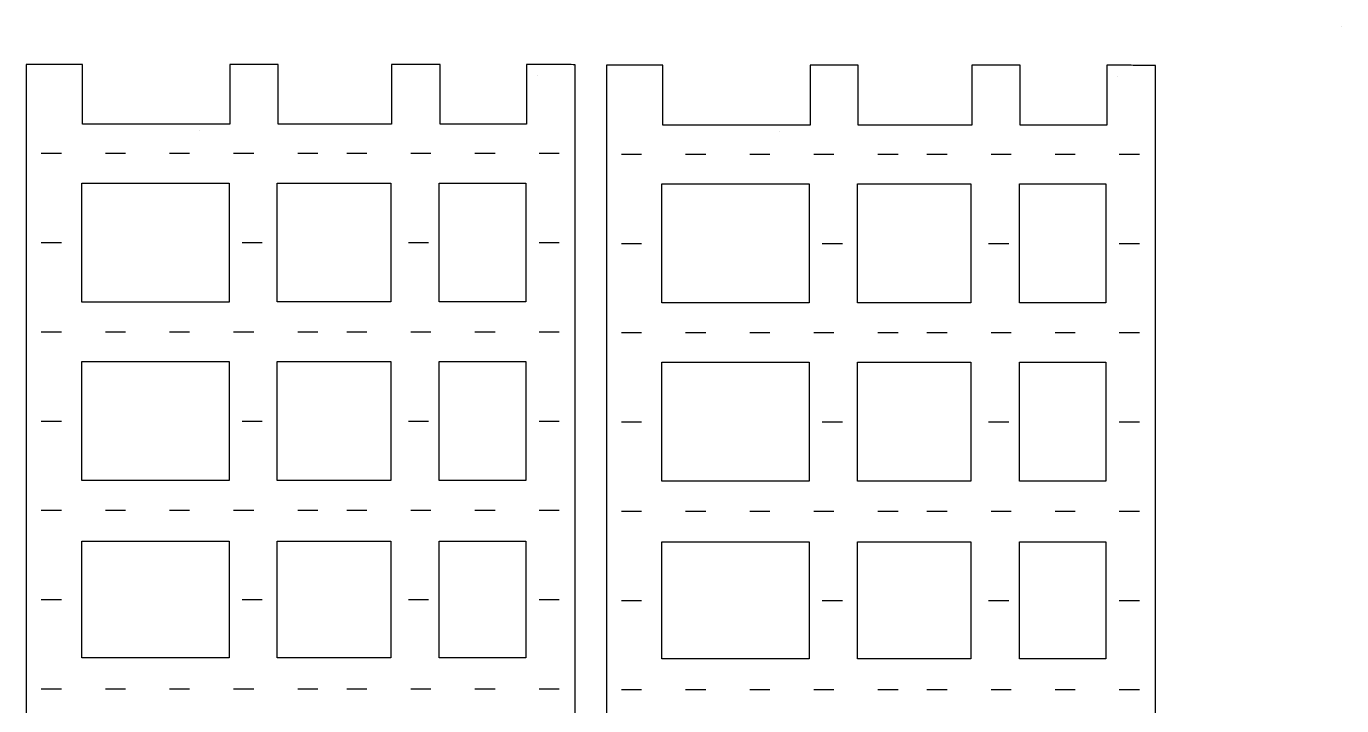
# Model space of a CAD drawing. Extents: x 10 to 290, y 32 to 325.
# Drawn here: x 10.2 to 289.6, y 180.8 to 325.1 of the extents above; entities that cross this region are included whole.
import ezdxf

# ---------------------------------------------------------------- set-up
doc = ezdxf.new("R2010")
doc.units = 0
doc.layers.get('0').update_dxf_attribs({"linetype": 'CONTINUOUS'})

msp = doc.modelspace()

# ---------------------------------------------------------------- linework, layer by layer
at = {"color": 7}
for points in [[(289.56, 325.12), (289.56, 325.12)], [(118.710569, 314.624889), (118.710569, 314.624889)], [(241.918067, 314.4485), (241.918067, 314.4485)], [(47.062531, 302.940833), (47.062531, 302.940833), (47.062531, 302.940833)], [(170.270029, 302.764444), (170.270029, 302.764444), (170.270029, 302.764444)]]:
    msp.add_lwpolyline(points, dxfattribs=at)
at = {"color": 1}
for points in [[(17.676509, 298.06646), (13.39898, 298.06646)], [(31.296469, 298.06646), (27.018911, 298.06646)], [(44.910304, 298.06646), (40.635767, 298.06646)], [(58.533171, 298.06646), (54.258633, 298.06646)], [(72.150111, 298.06646), (67.869647, 298.06646)], [(82.544356, 298.06646), (78.266713, 298.06646)], [(96.164118, 298.06646), (91.886758, 298.06646)], [(109.778236, 298.06646), (105.502287, 298.06646)], [(123.401102, 298.06646), (119.126564, 298.06646)], [(140.884204, 297.890071), (136.606562, 297.890071)], [(154.503967, 297.890071), (150.226607, 297.890071)], [(168.118084, 297.890071), (163.843547, 297.890071)], [(181.740951, 297.890071), (177.466413, 297.890071)], [(195.357891, 297.890071), (191.077144, 297.890071)], [(205.751853, 297.890071), (201.474493, 297.890071)], [(219.371898, 297.890071), (215.094256, 297.890071)], [(232.985733, 297.890071), (228.710067, 297.890071)], [(246.6086, 297.890071), (242.334344, 297.890071)], [(17.676509, 279.104231), (13.39898, 279.104231)], [(60.311171, 279.104231), (56.036633, 279.104231)], [(95.656118, 279.104231), (91.378758, 279.104231)], [(123.401102, 279.104231), (119.126564, 279.104231)], [(140.884204, 278.927842), (136.606562, 278.927842)], [(183.518951, 278.927842), (179.244413, 278.927842)], [(218.863898, 278.927842), (214.586256, 278.927842)], [(246.6086, 278.927842), (242.334344, 278.927842)], [(17.676509, 260.142284), (13.39898, 260.142284)], [(31.296469, 260.142284), (27.018911, 260.142284)], [(44.916231, 260.142284), (40.635767, 260.142284)], [(58.533171, 260.142284), (54.258633, 260.142284)], [(72.144184, 260.1468), (67.866542, 260.1468)], [(82.544356, 260.142284), (78.266713, 260.142284)], [(96.164118, 260.142284), (91.883653, 260.142284)], [(109.784162, 260.142284), (105.503698, 260.142284)], [(123.401102, 260.142284), (119.126564, 260.142284)], [(140.884204, 259.965896), (136.606562, 259.965896)], [(154.503967, 259.965896), (150.226607, 259.965896)], [(168.124011, 259.965896), (163.843547, 259.965896)], [(181.740951, 259.965896), (177.466413, 259.965896)], [(195.351682, 259.970411), (191.074322, 259.970411)], [(205.751853, 259.965896), (201.474493, 259.965896)], [(219.371898, 259.965896), (215.091433, 259.965896)], [(232.991942, 259.965896), (228.711196, 259.965896)], [(246.6086, 259.965896), (242.334344, 259.965896)], [(17.676509, 241.189369), (13.39898, 241.189369)], [(60.311171, 241.189369), (56.036633, 241.189369)], [(95.653296, 241.189369), (91.378758, 241.189369)], [(123.401102, 241.189369), (119.126564, 241.189369)], [(140.884204, 241.01298), (136.606562, 241.01298)], [(183.518951, 241.01298), (179.244413, 241.01298)], [(218.860793, 241.01298), (214.586256, 241.01298)], [(246.6086, 241.01298), (242.334344, 241.01298)], [(17.676509, 222.22714), (13.39898, 222.22714)], [(31.296469, 222.22714), (27.015892, 222.22714)], [(44.916231, 222.22714), (40.635767, 222.22714)], [(58.533171, 222.22714), (54.258633, 222.22714)], [(72.150111, 222.22714), (67.869647, 222.22714)], [(82.544356, 222.22714), (78.266713, 222.22714)], [(96.164118, 222.22714), (91.883653, 222.22714)], [(109.784162, 222.22714), (105.503698, 222.22714)], [(123.401102, 222.22714), (119.126564, 222.22714)], [(140.884204, 222.050751), (136.606562, 222.050751)], [(154.503967, 222.050751), (150.223502, 222.050751)], [(168.124011, 222.050751), (163.843547, 222.050751)], [(181.740951, 222.050751), (177.466413, 222.050751)], [(195.357891, 222.050751), (191.077144, 222.050751)], [(205.751853, 222.050751), (201.474493, 222.050751)], [(219.371898, 222.050751), (215.091433, 222.050751)], [(232.991942, 222.050751), (228.711196, 222.050751)], [(246.6086, 222.050751), (242.334344, 222.050751)], [(17.676509, 203.264911), (13.39898, 203.264911)], [(60.311171, 203.264911), (56.036633, 203.264911)], [(95.656118, 203.264911), (91.378758, 203.264911)], [(123.401102, 203.264911), (119.126564, 203.264911)], [(140.884204, 203.088522), (136.606562, 203.088522)], [(183.518951, 203.088522), (179.244413, 203.088522)], [(218.863898, 203.088522), (214.586256, 203.088522)], [(246.6086, 203.088522), (242.334344, 203.088522)], [(17.676509, 184.298167), (13.39898, 184.298167)], [(31.296469, 184.298167), (27.018911, 184.298167)], [(44.910304, 184.298167), (40.635767, 184.298167)], [(58.533171, 184.298167), (54.258633, 184.298167)], [(72.150111, 184.298167), (67.869647, 184.298167)], [(82.544356, 184.298167), (78.266713, 184.298167)], [(96.164118, 184.298167), (91.883653, 184.298167)], [(109.778236, 184.298167), (105.503698, 184.298167)], [(123.401102, 184.298167), (119.126564, 184.298167)], [(140.884204, 184.121778), (136.606562, 184.121778)], [(154.503967, 184.121778), (150.226607, 184.121778)], [(168.118084, 184.121778), (163.843547, 184.121778)], [(181.740951, 184.121778), (177.466413, 184.121778)], [(195.357891, 184.121778), (191.077144, 184.121778)], [(205.751853, 184.121778), (201.474493, 184.121778)], [(219.371898, 184.121778), (215.091433, 184.121778)], [(232.985733, 184.121778), (228.711196, 184.121778)], [(246.6086, 184.121778), (242.334344, 184.121778)]]:
    msp.add_lwpolyline(points, dxfattribs=at)
at = {"color": 7}
for points, knots in [([(22.174652, 317.036111), (20.847323, 317.036111), (18.192665, 317.036111), (14.210679, 317.036111), (11.556022, 317.036111), (10.228693, 317.036111)], [0, 0, 0, 0, 3.981986, 7.963972, 11.945959, 11.945959, 11.945959, 11.945959]), ([(10.228693, 317.036111), (10.228693, 285.420144), (10.228693, 222.1882), (10.228693, 127.340244), (10.228693, 64.108256), (10.228693, 32.492244)], [0, 0, 0, 0, 94.847903, 189.695832, 284.543867, 284.543867, 284.543867, 284.543867]), ([(22.174652, 304.295076), (22.174652, 305.710793), (22.174652, 308.542207), (22.174652, 312.789219), (22.174652, 315.620513), (22.174652, 317.036111)], [0, 0, 0, 0, 4.247152, 8.494241, 12.741035, 12.741035, 12.741035, 12.741035]), ([(63.6905, 317.036365), (62.553862, 317.036365), (60.280817, 317.036365), (56.871196, 317.036365), (54.598213, 317.036365), (53.461638, 317.036365)], [0, 0, 0, 0, 3.409913, 6.819137, 10.228862, 10.228862, 10.228862, 10.228862]), ([(53.461638, 317.036365), (53.461638, 315.620666), (53.461638, 312.789269), (53.461638, 308.542173), (53.461638, 305.710776), (53.461638, 304.295076)], [0, 0, 0, 0, 4.247098, 8.494191, 12.741289, 12.741289, 12.741289, 12.741289]), ([(63.6905, 304.293778), (63.6905, 305.70992), (63.6905, 308.541834), (63.6905, 312.789363), (63.6905, 315.62075), (63.6905, 317.036365)], [0, 0, 0, 0, 4.248426, 8.495742, 12.742587, 12.742587, 12.742587, 12.742587]), ([(98.094236, 317.036365), (96.949452, 317.036365), (94.659905, 317.036365), (91.225637, 317.036365), (88.936152, 317.036365), (87.791431, 317.036365)], [0, 0, 0, 0, 3.434352, 6.868641, 10.302804, 10.302804, 10.302804, 10.302804]), ([(87.791431, 317.036365), (87.791431, 315.620666), (87.791431, 312.789269), (87.791431, 308.542173), (87.791431, 305.710776), (87.791431, 304.295076)], [0, 0, 0, 0, 4.247098, 8.494191, 12.741289, 12.741289, 12.741289, 12.741289]), ([(98.094236, 304.295076), (98.094236, 305.710776), (98.094236, 308.542173), (98.094236, 312.789269), (98.094236, 315.620666), (98.094236, 317.036365)], [0, 0, 0, 0, 4.247098, 8.494191, 12.741289, 12.741289, 12.741289, 12.741289]), ([(116.451098, 317.028153), (116.450931, 315.613481), (116.450596, 312.783944), (116.449342, 308.539153), (116.450512, 305.709033), (116.451098, 304.293778)], [0, 0, 0, 0, 4.244014, 8.488611, 12.734375, 12.734375, 12.734375, 12.734375]), ([(126.801598, 316.962028), (125.65154, 316.970899), (123.351422, 316.98864), (119.901326, 317.02335), (117.601163, 317.026552), (116.451098, 317.028153)], [0, 0, 0, 0, 3.45028, 6.900563, 10.350744, 10.350744, 10.350744, 10.350744]), ([(126.801598, 37.154556), (126.801598, 68.244169), (126.801598, 130.4236), (126.801598, 223.692758), (126.801598, 285.872302), (126.801598, 316.962028)], [0, 0, 0, 0, 93.26884, 186.538294, 279.807472, 279.807472, 279.807472, 279.807472]), ([(145.382262, 316.859722), (144.054947, 316.859722), (141.400295, 316.859722), (137.418327, 316.859722), (134.763676, 316.859722), (133.43636, 316.859722)], [0, 0, 0, 0, 3.981947, 7.963956, 11.945902, 11.945902, 11.945902, 11.945902]), ([(133.43636, 316.859722), (133.43636, 285.243772), (133.43636, 222.011968), (133.43636, 127.164482), (133.43636, 63.932947), (133.43636, 32.317267)], [0, 0, 0, 0, 94.847851, 189.695414, 284.542456, 284.542456, 284.542456, 284.542456]), ([(145.382262, 304.118687), (145.382262, 305.534405), (145.382262, 308.365818), (145.382262, 312.61283), (145.382262, 315.444124), (145.382262, 316.859722)], [0, 0, 0, 0, 4.247152, 8.494241, 12.741035, 12.741035, 12.741035, 12.741035]), ([(186.897998, 316.859976), (185.761423, 316.859976), (183.48844, 316.859976), (180.078819, 316.859976), (177.805773, 316.859976), (176.669136, 316.859976)], [0, 0, 0, 0, 3.409725, 6.818949, 10.228862, 10.228862, 10.228862, 10.228862]), ([(176.669136, 316.859976), (176.669136, 315.444277), (176.669136, 312.61288), (176.669136, 308.365784), (176.669136, 305.534387), (176.669136, 304.118687)], [0, 0, 0, 0, 4.247098, 8.494191, 12.741289, 12.741289, 12.741289, 12.741289]), ([(186.897998, 304.117389), (186.897998, 305.533531), (186.897998, 308.365445), (186.897998, 312.612974), (186.897998, 315.444361), (186.897998, 316.859976)], [0, 0, 0, 0, 4.248426, 8.495742, 12.742587, 12.742587, 12.742587, 12.742587]), ([(221.301733, 316.859976), (220.157012, 316.859976), (217.867528, 316.859976), (214.43326, 316.859976), (212.143713, 316.859976), (210.998929, 316.859976)], [0, 0, 0, 0, 3.434164, 6.868453, 10.302804, 10.302804, 10.302804, 10.302804]), ([(210.998929, 316.859976), (210.998929, 315.444277), (210.998929, 312.61288), (210.998929, 308.365784), (210.998929, 305.534387), (210.998929, 304.118687)], [0, 0, 0, 0, 4.247098, 8.494191, 12.741289, 12.741289, 12.741289, 12.741289]), ([(221.301733, 304.118687), (221.301733, 305.534387), (221.301733, 308.365784), (221.301733, 312.61288), (221.301733, 315.444277), (221.301733, 316.859976)], [0, 0, 0, 0, 4.247098, 8.494191, 12.741289, 12.741289, 12.741289, 12.741289]), ([(239.658596, 316.851764), (239.658445, 315.437092), (239.658144, 312.607555), (239.657015, 308.362764), (239.658069, 305.532644), (239.658596, 304.117389)], [0, 0, 0, 0, 4.244014, 8.488611, 12.734375, 12.734375, 12.734375, 12.734375]), ([(250.009096, 316.785639), (248.859037, 316.79451), (246.55892, 316.812251), (243.108824, 316.846961), (240.80866, 316.850163), (239.658596, 316.851764)], [0, 0, 0, 0, 3.45028, 6.900563, 10.350744, 10.350744, 10.350744, 10.350744]), ([(250.009096, 36.979578), (250.009096, 68.06886), (250.009096, 130.247838), (250.009096, 223.516526), (250.009096, 285.69593), (250.009096, 316.785639)], [0, 0, 0, 0, 93.267847, 186.536935, 279.806061, 279.806061, 279.806061, 279.806061]), ([(53.461638, 304.295076), (49.985631, 304.295076), (43.033232, 304.295076), (32.604236, 304.295076), (25.651248, 304.295076), (22.174652, 304.295076)], [0, 0, 0, 0, 10.428021, 20.857196, 31.286986, 31.286986, 31.286986, 31.286986]), ([(87.791431, 304.295076), (85.113585, 304.294727), (79.757725, 304.294028), (71.724081, 304.293788), (66.368284, 304.293781), (63.6905, 304.293778)], [0, 0, 0, 0, 8.033539, 16.06758, 24.100931, 24.100931, 24.100931, 24.100931]), ([(116.451098, 304.293778), (114.411161, 304.293858), (110.331517, 304.294018), (104.212562, 304.294836), (100.133545, 304.294996), (98.094236, 304.295076)], [0, 0, 0, 0, 6.119811, 12.238933, 18.356862, 18.356862, 18.356862, 18.356862]), ([(176.669136, 304.118687), (173.193172, 304.118687), (166.240805, 304.118687), (155.811847, 304.118687), (148.858853, 304.118687), (145.382262, 304.118687)], [0, 0, 0, 0, 10.427892, 20.8571, 31.286873, 31.286873, 31.286873, 31.286873]), ([(210.998929, 304.118687), (208.321145, 304.118338), (202.965348, 304.117639), (194.931704, 304.117399), (189.575844, 304.117392), (186.897998, 304.117389)], [0, 0, 0, 0, 8.033351, 16.067392, 24.100931, 24.100931, 24.100931, 24.100931]), ([(239.658596, 304.117389), (237.6187, 304.117469), (233.539077, 304.117629), (227.420123, 304.118447), (223.341064, 304.118607), (221.301733, 304.118687)], [0, 0, 0, 0, 6.119686, 12.23887, 18.356862, 18.356862, 18.356862, 18.356862]), ([(21.993408, 266.543084), (21.993408, 269.351223), (21.993408, 274.967669), (21.993408, 283.392755), (21.993408, 289.009702), (21.993408, 291.818342)], [0, 0, 0, 0, 8.424417, 16.849336, 25.275258, 25.275258, 25.275258, 25.275258]), ([(21.993408, 291.818342), (25.46976, 291.818342), (32.422523, 291.818342), (42.851914, 291.818342), (49.804952, 291.818342), (53.28158, 291.818342)], [0, 0, 0, 0, 10.429056, 20.858288, 31.288172, 31.288172, 31.288172, 31.288172]), ([(53.28158, 291.818624), (53.281053, 289.010294), (53.28, 283.393444), (53.281128, 274.968264), (53.281429, 269.351415), (53.28158, 266.543084)], [0, 0, 0, 0, 8.424992, 16.850548, 25.27554, 25.27554, 25.27554, 25.27554]), ([(63.515804, 266.550987), (63.515804, 269.359317), (63.515804, 274.976167), (63.515804, 283.401347), (63.515804, 289.018196), (63.515804, 291.826527)], [0, 0, 0, 0, 8.424992, 16.850548, 25.27554, 25.27554, 25.27554, 25.27554]), ([(63.515804, 291.826527), (66.193146, 291.826527), (71.547661, 291.826527), (79.579517, 291.826527), (84.934032, 291.826527), (87.611373, 291.826527)], [0, 0, 0, 0, 8.032024, 16.063545, 24.095569, 24.095569, 24.095569, 24.095569]), ([(87.611373, 291.826527), (87.611223, 289.018196), (87.610922, 283.401347), (87.609793, 274.976167), (87.610847, 269.359317), (87.611373, 266.550987)], [0, 0, 0, 0, 8.424992, 16.850548, 25.27554, 25.27554, 25.27554, 25.27554]), ([(97.91954, 266.550987), (97.91954, 269.359317), (97.91954, 274.976167), (97.91954, 283.401347), (97.91954, 289.018196), (97.91954, 291.826527)], [0, 0, 0, 0, 8.424992, 16.850548, 25.27554, 25.27554, 25.27554, 25.27554]), ([(97.91954, 291.826527), (99.959226, 291.826527), (104.038431, 291.826527), (110.157385, 291.826527), (114.236653, 291.826527), (116.276402, 291.826527)], [0, 0, 0, 0, 6.119059, 12.237615, 18.356862, 18.356862, 18.356862, 18.356862]), ([(116.276402, 291.826527), (116.276402, 289.018196), (116.276402, 283.401347), (116.276402, 274.976167), (116.276402, 269.359317), (116.276402, 266.550987)], [0, 0, 0, 0, 8.424992, 16.850548, 25.27554, 25.27554, 25.27554, 25.27554]), ([(145.201076, 266.366696), (145.201076, 269.174835), (145.201076, 274.79128), (145.201076, 283.216366), (145.201076, 288.833313), (145.201076, 291.641953)], [0, 0, 0, 0, 8.424417, 16.849336, 25.275258, 25.275258, 25.275258, 25.275258]), ([(145.201076, 291.641953), (148.677412, 291.641953), (155.63019, 291.641953), (166.059618, 291.641953), (173.01271, 291.641953), (176.48936, 291.641953)], [0, 0, 0, 0, 10.42901, 20.858334, 31.288284, 31.288284, 31.288284, 31.288284]), ([(176.48936, 291.642236), (176.488833, 288.833905), (176.48778, 283.217056), (176.488908, 274.791876), (176.489209, 269.175026), (176.48936, 266.366696)], [0, 0, 0, 0, 8.424992, 16.850548, 25.27554, 25.27554, 25.27554, 25.27554]), ([(186.723302, 266.374598), (186.723302, 269.182928), (186.723302, 274.799778), (186.723302, 283.224958), (186.723302, 288.841807), (186.723302, 291.650138)], [0, 0, 0, 0, 8.424992, 16.850548, 25.27554, 25.27554, 25.27554, 25.27554]), ([(186.723302, 291.650138), (189.400689, 291.650138), (194.755253, 291.650138), (202.787203, 291.650138), (208.141767, 291.650138), (210.819153, 291.650138)], [0, 0, 0, 0, 8.032159, 16.063692, 24.095851, 24.095851, 24.095851, 24.095851]), ([(210.819153, 291.650138), (210.818986, 288.841807), (210.818652, 283.224958), (210.817397, 274.799778), (210.818568, 269.182928), (210.819153, 266.374598)], [0, 0, 0, 0, 8.424992, 16.850548, 25.27554, 25.27554, 25.27554, 25.27554]), ([(221.12732, 266.374598), (221.12732, 269.182928), (221.12732, 274.799778), (221.12732, 283.224958), (221.12732, 288.841807), (221.12732, 291.650138)], [0, 0, 0, 0, 8.424992, 16.850548, 25.27554, 25.27554, 25.27554, 25.27554]), ([(221.12732, 291.650138), (223.167003, 291.650138), (227.24618, 291.650138), (233.36504, 291.650138), (237.444217, 291.650138), (239.4839, 291.650138)], [0, 0, 0, 0, 6.119048, 12.237532, 18.35658, 18.35658, 18.35658, 18.35658]), ([(239.4839, 291.650138), (239.4839, 288.841807), (239.4839, 283.224958), (239.4839, 274.799778), (239.4839, 269.182928), (239.4839, 266.374598)], [0, 0, 0, 0, 8.424992, 16.850548, 25.27554, 25.27554, 25.27554, 25.27554]), ([(53.28158, 266.543084), (49.804952, 266.543084), (42.851914, 266.543084), (32.422523, 266.543084), (25.46976, 266.543084), (21.993408, 266.543084)], [0, 0, 0, 0, 10.429884, 20.859116, 31.288172, 31.288172, 31.288172, 31.288172]), ([(87.611373, 266.550987), (84.934032, 266.550987), (79.579517, 266.550987), (71.547661, 266.550987), (66.193146, 266.550987), (63.515804, 266.550987)], [0, 0, 0, 0, 8.032024, 16.063545, 24.095569, 24.095569, 24.095569, 24.095569]), ([(116.276402, 266.550987), (114.236653, 266.550987), (110.157385, 266.550987), (104.038431, 266.550987), (99.959226, 266.550987), (97.91954, 266.550987)], [0, 0, 0, 0, 6.119247, 12.237804, 18.356862, 18.356862, 18.356862, 18.356862]), ([(176.48936, 266.366696), (173.01271, 266.366696), (166.059618, 266.366696), (155.63019, 266.366696), (148.677412, 266.366696), (145.201076, 266.366696)], [0, 0, 0, 0, 10.429951, 20.859274, 31.288284, 31.288284, 31.288284, 31.288284]), ([(210.819153, 266.374598), (208.141767, 266.374598), (202.787203, 266.374598), (194.755253, 266.374598), (189.400689, 266.374598), (186.723302, 266.374598)], [0, 0, 0, 0, 8.032159, 16.063692, 24.095851, 24.095851, 24.095851, 24.095851]), ([(239.4839, 266.374598), (237.444217, 266.374598), (233.36504, 266.374598), (227.24618, 266.374598), (223.167003, 266.374598), (221.12732, 266.374598)], [0, 0, 0, 0, 6.119048, 12.237532, 18.35658, 18.35658, 18.35658, 18.35658]), ([(21.994735, 228.633584), (21.994185, 231.441727), (21.993084, 237.0582), (21.994263, 245.48338), (21.994578, 251.100418), (21.994735, 253.909124)], [0, 0, 0, 0, 8.424427, 16.849419, 25.27554, 25.27554, 25.27554, 25.27554]), ([(21.994735, 253.909124), (25.470734, 253.909124), (32.423113, 253.909124), (42.852061, 253.909124), (49.80501, 253.909124), (53.28158, 253.909124)], [0, 0, 0, 0, 10.427997, 20.857136, 31.286845, 31.286845, 31.286845, 31.286845]), ([(53.28158, 253.909124), (53.281053, 251.100418), (53.28, 245.48338), (53.281128, 237.0582), (53.281429, 231.441727), (53.28158, 228.633584)], [0, 0, 0, 0, 8.426121, 16.851113, 25.27554, 25.27554, 25.27554, 25.27554]), ([(63.515804, 228.633584), (63.515804, 231.441727), (63.515804, 237.0582), (63.515804, 245.48338), (63.515804, 251.100418), (63.515804, 253.909124)], [0, 0, 0, 0, 8.424427, 16.849419, 25.27554, 25.27554, 25.27554, 25.27554]), ([(63.515804, 253.909124), (66.193146, 253.909124), (71.547661, 253.909124), (79.579517, 253.909124), (84.934032, 253.909124), (87.611373, 253.909124)], [0, 0, 0, 0, 8.032024, 16.063545, 24.095569, 24.095569, 24.095569, 24.095569]), ([(87.611373, 253.909124), (87.611373, 251.100418), (87.611373, 245.48338), (87.611373, 237.0582), (87.611373, 231.441727), (87.611373, 228.633584)], [0, 0, 0, 0, 8.426121, 16.851113, 25.27554, 25.27554, 25.27554, 25.27554]), ([(97.91954, 228.633584), (97.91954, 231.441727), (97.91954, 237.0582), (97.91954, 245.48338), (97.91954, 251.100418), (97.91954, 253.909124)], [0, 0, 0, 0, 8.424427, 16.849419, 25.27554, 25.27554, 25.27554, 25.27554]), ([(97.91954, 253.909124), (99.959226, 253.909124), (104.038431, 253.909124), (110.157385, 253.909124), (114.236653, 253.909124), (116.276402, 253.909124)], [0, 0, 0, 0, 6.119059, 12.237615, 18.356862, 18.356862, 18.356862, 18.356862]), ([(116.276402, 253.909124), (116.276402, 251.100418), (116.276402, 245.48338), (116.276402, 237.0582), (116.276402, 231.441727), (116.276402, 228.633584)], [0, 0, 0, 0, 8.426121, 16.851113, 25.27554, 25.27554, 25.27554, 25.27554]), ([(145.202487, 228.457196), (145.201901, 231.265338), (145.200731, 236.881811), (145.201985, 245.306991), (145.202319, 250.924029), (145.202487, 253.732736)], [0, 0, 0, 0, 8.424428, 16.849419, 25.27554, 25.27554, 25.27554, 25.27554]), ([(145.202487, 253.732736), (148.678451, 253.732736), (155.630817, 253.732736), (166.059775, 253.732736), (173.012769, 253.732736), (176.48936, 253.732736)], [0, 0, 0, 0, 10.427892, 20.8571, 31.286873, 31.286873, 31.286873, 31.286873]), ([(176.48936, 253.732736), (176.488833, 250.924029), (176.48778, 245.306991), (176.488908, 236.881811), (176.489209, 231.265338), (176.48936, 228.457196)], [0, 0, 0, 0, 8.426121, 16.851113, 25.27554, 25.27554, 25.27554, 25.27554]), ([(186.723302, 228.457196), (186.723302, 231.265338), (186.723302, 236.881811), (186.723302, 245.306991), (186.723302, 250.924029), (186.723302, 253.732736)], [0, 0, 0, 0, 8.424427, 16.849419, 25.27554, 25.27554, 25.27554, 25.27554]), ([(186.723302, 253.732736), (189.400689, 253.732736), (194.755253, 253.732736), (202.787203, 253.732736), (208.141767, 253.732736), (210.819153, 253.732736)], [0, 0, 0, 0, 8.032159, 16.063692, 24.095851, 24.095851, 24.095851, 24.095851]), ([(210.819153, 253.732736), (210.819153, 250.924029), (210.819153, 245.306991), (210.819153, 236.881811), (210.819153, 231.265338), (210.819153, 228.457196)], [0, 0, 0, 0, 8.426121, 16.851113, 25.27554, 25.27554, 25.27554, 25.27554]), ([(221.12732, 228.457196), (221.12732, 231.265338), (221.12732, 236.881811), (221.12732, 245.306991), (221.12732, 250.924029), (221.12732, 253.732736)], [0, 0, 0, 0, 8.424427, 16.849419, 25.27554, 25.27554, 25.27554, 25.27554]), ([(221.12732, 253.732736), (223.167003, 253.732736), (227.24618, 253.732736), (233.36504, 253.732736), (237.444217, 253.732736), (239.4839, 253.732736)], [0, 0, 0, 0, 6.119048, 12.237532, 18.35658, 18.35658, 18.35658, 18.35658]), ([(239.4839, 253.732736), (239.4839, 250.924029), (239.4839, 245.306991), (239.4839, 236.881811), (239.4839, 231.265338), (239.4839, 228.457196)], [0, 0, 0, 0, 8.426121, 16.851113, 25.27554, 25.27554, 25.27554, 25.27554]), ([(53.28158, 228.633584), (49.80501, 228.633584), (42.852061, 228.633584), (32.423113, 228.633584), (25.470734, 228.633584), (21.994735, 228.633584)], [0, 0, 0, 0, 10.429709, 20.858848, 31.286845, 31.286845, 31.286845, 31.286845]), ([(87.611373, 228.633584), (84.934032, 228.633584), (79.579517, 228.633584), (71.547661, 228.633584), (66.193146, 228.633584), (63.515804, 228.633584)], [0, 0, 0, 0, 8.032024, 16.063545, 24.095569, 24.095569, 24.095569, 24.095569]), ([(116.276402, 228.633584), (114.236653, 228.633584), (110.157385, 228.633584), (104.038431, 228.633584), (99.959226, 228.633584), (97.91954, 228.633584)], [0, 0, 0, 0, 6.119247, 12.237804, 18.356862, 18.356862, 18.356862, 18.356862]), ([(176.48936, 228.457196), (173.012769, 228.457196), (166.059775, 228.457196), (155.630817, 228.457196), (148.678451, 228.457196), (145.202487, 228.457196)], [0, 0, 0, 0, 10.429773, 20.858982, 31.286873, 31.286873, 31.286873, 31.286873]), ([(210.819153, 228.457196), (208.141767, 228.457196), (202.787203, 228.457196), (194.755253, 228.457196), (189.400689, 228.457196), (186.723302, 228.457196)], [0, 0, 0, 0, 8.032159, 16.063692, 24.095851, 24.095851, 24.095851, 24.095851]), ([(239.4839, 228.457196), (237.444217, 228.457196), (233.36504, 228.457196), (227.24618, 228.457196), (223.167003, 228.457196), (221.12732, 228.457196)], [0, 0, 0, 0, 6.119048, 12.237532, 18.35658, 18.35658, 18.35658, 18.35658]), ([(21.994735, 190.919947), (21.994185, 193.680136), (21.993084, 199.200158), (21.994263, 207.479806), (21.994578, 212.999264), (21.994735, 215.758889)], [0, 0, 0, 0, 8.280567, 16.560068, 24.838942, 24.838942, 24.838942, 24.838942]), ([(21.994735, 215.758889), (25.470734, 215.758889), (32.423113, 215.758889), (42.852061, 215.758889), (49.80501, 215.758889), (53.28158, 215.758889)], [0, 0, 0, 0, 10.427997, 20.857136, 31.286845, 31.286845, 31.286845, 31.286845]), ([(53.28158, 215.758889), (53.281053, 212.999264), (53.28, 207.479806), (53.281129, 199.200159), (53.281429, 193.680136), (53.28158, 190.919947)], [0, 0, 0, 0, 8.278874, 16.558375, 24.838942, 24.838942, 24.838942, 24.838942]), ([(63.515804, 190.919947), (63.515804, 193.680136), (63.515804, 199.200159), (63.515804, 207.479806), (63.515804, 212.999264), (63.515804, 215.758889)], [0, 0, 0, 0, 8.280567, 16.560068, 24.838942, 24.838942, 24.838942, 24.838942]), ([(63.515804, 215.758889), (66.193146, 215.758889), (71.547661, 215.758889), (79.579517, 215.758889), (84.934032, 215.758889), (87.611373, 215.758889)], [0, 0, 0, 0, 8.032024, 16.063545, 24.095569, 24.095569, 24.095569, 24.095569]), ([(87.611373, 215.758889), (87.611223, 212.999264), (87.610922, 207.479806), (87.609793, 199.200158), (87.610847, 193.680136), (87.611373, 190.919947)], [0, 0, 0, 0, 8.278874, 16.558375, 24.838942, 24.838942, 24.838942, 24.838942]), ([(97.91954, 190.919947), (97.91954, 193.680136), (97.91954, 199.200159), (97.91954, 207.479806), (97.91954, 212.999264), (97.91954, 215.758889)], [0, 0, 0, 0, 8.280567, 16.560068, 24.838942, 24.838942, 24.838942, 24.838942]), ([(97.91954, 215.758889), (99.959226, 215.758889), (104.038431, 215.758889), (110.157385, 215.758889), (114.236653, 215.758889), (116.276402, 215.758889)], [0, 0, 0, 0, 6.119059, 12.237615, 18.356862, 18.356862, 18.356862, 18.356862]), ([(116.276402, 215.758889), (116.276402, 212.999264), (116.276402, 207.479806), (116.276402, 199.200159), (116.276402, 193.680136), (116.276402, 190.919947)], [0, 0, 0, 0, 8.278874, 16.558375, 24.838942, 24.838942, 24.838942, 24.838942]), ([(145.202487, 190.743558), (145.201901, 193.503747), (145.200731, 199.02377), (145.201985, 207.303417), (145.202319, 212.822875), (145.202487, 215.5825)], [0, 0, 0, 0, 8.280567, 16.560068, 24.838942, 24.838942, 24.838942, 24.838942]), ([(145.202487, 215.5825), (148.678451, 215.5825), (155.630817, 215.5825), (166.059775, 215.5825), (173.012769, 215.5825), (176.48936, 215.5825)], [0, 0, 0, 0, 10.427892, 20.8571, 31.286873, 31.286873, 31.286873, 31.286873]), ([(176.48936, 215.5825), (176.488833, 212.822875), (176.48778, 207.303417), (176.488909, 199.02377), (176.489209, 193.503747), (176.48936, 190.743558)], [0, 0, 0, 0, 8.278874, 16.558375, 24.838942, 24.838942, 24.838942, 24.838942]), ([(186.723302, 190.743558), (186.723302, 193.503747), (186.723302, 199.02377), (186.723302, 207.303417), (186.723302, 212.822875), (186.723302, 215.5825)], [0, 0, 0, 0, 8.280567, 16.560068, 24.838942, 24.838942, 24.838942, 24.838942]), ([(186.723302, 215.5825), (189.400689, 215.5825), (194.755253, 215.5825), (202.787203, 215.5825), (208.141767, 215.5825), (210.819153, 215.5825)], [0, 0, 0, 0, 8.032159, 16.063692, 24.095851, 24.095851, 24.095851, 24.095851]), ([(210.819153, 215.5825), (210.818986, 212.822875), (210.818652, 207.303417), (210.817397, 199.02377), (210.818568, 193.503747), (210.819153, 190.743558)], [0, 0, 0, 0, 8.278874, 16.558375, 24.838942, 24.838942, 24.838942, 24.838942]), ([(221.12732, 190.743558), (221.12732, 193.503747), (221.12732, 199.02377), (221.12732, 207.303417), (221.12732, 212.822875), (221.12732, 215.5825)], [0, 0, 0, 0, 8.280567, 16.560068, 24.838942, 24.838942, 24.838942, 24.838942]), ([(221.12732, 215.5825), (223.167003, 215.5825), (227.24618, 215.5825), (233.36504, 215.5825), (237.444217, 215.5825), (239.4839, 215.5825)], [0, 0, 0, 0, 6.119048, 12.237532, 18.35658, 18.35658, 18.35658, 18.35658]), ([(239.4839, 215.5825), (239.4839, 212.822875), (239.4839, 207.303417), (239.4839, 199.02377), (239.4839, 193.503747), (239.4839, 190.743558)], [0, 0, 0, 0, 8.278874, 16.558375, 24.838942, 24.838942, 24.838942, 24.838942]), ([(53.28158, 190.919947), (49.80501, 190.920097), (42.852061, 190.920398), (32.423113, 190.921527), (25.470734, 190.920473), (21.994735, 190.919947)], [0, 0, 0, 0, 10.429709, 20.858848, 31.286845, 31.286845, 31.286845, 31.286845]), ([(87.611373, 190.919947), (84.934032, 190.920097), (79.579517, 190.920398), (71.547661, 190.921527), (66.193146, 190.920473), (63.515804, 190.919947)], [0, 0, 0, 0, 8.032024, 16.063545, 24.095569, 24.095569, 24.095569, 24.095569]), ([(116.276402, 190.919947), (114.236653, 190.920097), (110.157385, 190.920398), (104.038431, 190.921527), (99.959226, 190.920473), (97.91954, 190.919947)], [0, 0, 0, 0, 6.119247, 12.237804, 18.356862, 18.356862, 18.356862, 18.356862]), ([(176.48936, 190.743558), (173.012769, 190.743708), (166.059775, 190.744009), (155.630817, 190.745138), (148.678451, 190.744085), (145.202487, 190.743558)], [0, 0, 0, 0, 10.429773, 20.858982, 31.286873, 31.286873, 31.286873, 31.286873]), ([(210.819153, 190.743558), (208.141767, 190.743708), (202.787203, 190.744009), (194.755253, 190.745138), (189.400689, 190.744085), (186.723302, 190.743558)], [0, 0, 0, 0, 8.032159, 16.063692, 24.095851, 24.095851, 24.095851, 24.095851]), ([(239.4839, 190.743558), (237.444217, 190.743708), (233.36504, 190.744009), (227.24618, 190.745138), (223.167003, 190.744085), (221.12732, 190.743558)], [0, 0, 0, 0, 6.119048, 12.237532, 18.35658, 18.35658, 18.35658, 18.35658])]:
    msp.add_open_spline(points, degree=3, knots=knots, dxfattribs=at)

doc.saveas('drawing.dxf')
